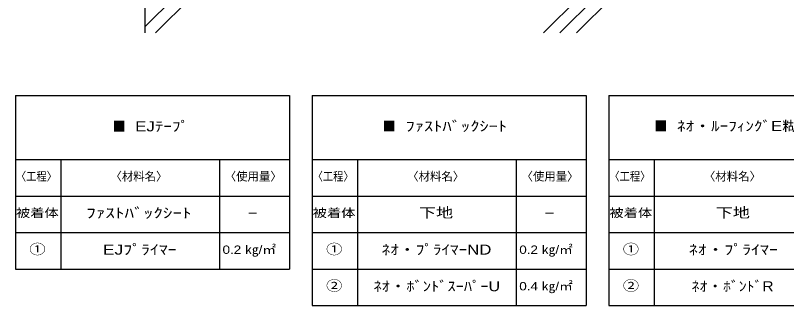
# Model space of a CAD drawing. Units: millimetres, scale not verified. Extents: x -129 to 127, y -93 to 94.
# Drawn here: x -128.8 to 40.1, y -93 to -29.4 of the extents above; entities that cross this region are included whole.
import ezdxf
from ezdxf.enums import TextEntityAlignment as Align

# ---------------------------------------------------------------- set-up
doc = ezdxf.new("R2010")
doc.units = ezdxf.units.MM
doc.header["$LTSCALE"] = 0.1
doc.layers.add('0-0_0', color=134, linetype='Continuous')
doc.layers.add('0-8_Z_O-文字', color=134, linetype='Continuous')
doc.styles.add('HGPｺﾞｼｯｸM', font='')
doc.styles.get('HGPｺﾞｼｯｸM').set_extended_font_data('HGPｺﾞｼｯｸM')

msp = doc.modelspace()

# ---------------------------------------------------------------- linework, layer by layer
at = {"layer": '0-0_0'}
for p, q in [((-100.3603, -33.2282), (-100.3603, 89.1318)), ((-100.3603, -31.8396), (-55.818, 12.7027)), ((-98.1428, -33.2282), (-53.4618, 11.4527)), ((-13.1337, -33.2282), (31.5472, 11.4527)), ((-9.5275, -33.2282), (35.1535, 11.4527)), ((-5.9212, -33.2282), (38.7597, 11.4527))]:
    msp.add_line(p, q, dxfattribs=at)
at = {"layer": '0-8_Z_O-文字'}
for p, q in [((-128.7986, -46.9323), (-68.7986, -46.9323)), ((-128.7986, -46.9323), (-128.7986, -84.9587)), ((-68.7986, -46.9323), (-68.7986, -84.9587)), ((-63.7986, -46.9323), (-3.7986, -46.9323)), ((-63.7986, -46.9323), (-63.7986, -92.9587)), ((-3.7986, -46.9323), (-3.7986, -92.9587)), ((1.2014, -46.9323), (61.6219, -46.9323)), ((1.2014, -46.9323), (1.2014, -92.9587)), ((-128.7986, -60.9587), (-68.7986, -60.9587)), ((-63.7986, -60.9587), (-3.7986, -60.9587)), ((1.2014, -60.9587), (61.6219, -60.9587)), ((-128.7986, -68.9587), (-68.7986, -68.9587)), ((-63.7986, -68.9587), (-3.7986, -68.9587)), ((1.2014, -68.9587), (61.6219, -68.9587)), ((-128.7986, -76.9587), (-68.7986, -76.9587)), ((-63.7986, -76.9587), (-3.7986, -76.9587)), ((1.2014, -76.9587), (61.6219, -76.9587)), ((-128.7986, -84.9587), (-68.7986, -84.9587)), ((-63.7986, -84.9587), (-3.7986, -84.9587)), ((1.2014, -84.9587), (61.6219, -84.9587)), ((-63.7986, -92.9587), (-3.7986, -92.9587)), ((1.2014, -92.9587), (61.6219, -92.9587))]:
    msp.add_line(p, q, dxfattribs=at)
at = {"layer": '0-8_Z_O-文字', "color": 1}
for p, q in [((-118.8694, -60.9587), (-118.8694, -84.9587)), ((-84.1254, -60.9587), (-84.1254, -84.9587)), ((-53.8694, -60.9587), (-53.8694, -92.9587)), ((-19.1254, -60.9587), (-19.1254, -92.9587)), ((11.1306, -60.9587), (11.1306, -92.9587))]:
    msp.add_line(p, q, dxfattribs=at)

# ---------------------------------------------------------------- texts
at = {"layer": '0-8_Z_O-文字', "style": 'HGPｺﾞｼｯｸM'}
for s, height, width, p in [(' EJﾃｰﾌﾟ', 2.199, 1.25, (-103.5803, -55.4455)), (' ﾌｧｽﾄﾊﾞｯｸｼｰﾄ', 2.199, 1.35, (-44.4585, -55.4074)), (' ﾈｵ・ﾙｰﾌｨﾝｸﾞE糊付き', 2.199, 1.25, (15.0716, -55.377)), ('〈工程〉', 1.833, 0.9, (-128.7008, -66.1262)), ('〈工程〉', 1.833, 0.9, (-63.7008, -66.1262)), ('〈工程〉', 1.833, 0.9, (1.2992, -66.1262)), ('被着体', 1.833, 1.25, (-128.6881, -74.1262)), ('ﾌｧｽﾄﾊﾞｯｸｼｰﾄ', 2.199, 1.4, (-113.2994, -74.4207)), ('被着体', 1.833, 1.25, (-63.6881, -74.1262)), ('下地', 2.199, 1.25, (-40.4111, -74.3521)), ('被着体', 1.833, 1.25, (1.3119, -74.1262)), ('下地', 2.199, 1.25, (24.5889, -74.3521)), ('①', 2.199, 1.2, (-125.768, -82.3597)), ('EJﾌﾟﾗｲﾏｰ', 2.199, 1.3, (-109.6446, -82.4511)), ('①', 2.199, 1.2, (-60.768, -82.3597)), ('ﾈｵ・ﾌﾟﾗｲﾏｰND', 2.199, 1.25, (-48.5964, -82.4511)), ('①', 2.199, 1.2, (4.232, -82.3597)), ('ﾈｵ・ﾌﾟﾗｲﾏｰ', 2.199, 1.3, (18.7031, -82.4511)), ('0.2 ㎏/㎡', 1.833, 1.2, (-83.429, -82.177)), ('0.2 ㎏/㎡', 1.833, 1.2, (-18.429, -82.177)), ('②', 2.199, 1.2, (-60.768, -90.3597)), ('ﾈｵ・ﾎﾞﾝﾄﾞｽｰﾊﾟｰU', 2.199, 1.2, (-50.3705, -90.4739)), ('0.4 ㎏/㎡', 1.833, 1.2, (-18.429, -90.177)), ('②', 2.199, 1.2, (4.232, -90.3597)), ('ﾈｵ・ﾎﾞﾝﾄﾞR', 2.199, 1.15, (19.3046, -90.4739))]:
    msp.add_text(s, height=height, dxfattribs=dict(at, width=width)).set_placement(p, align=Align.BOTTOM_LEFT)
at = {"layer": '0-8_Z_O-文字', "color": 11, "style": 'HGPｺﾞｼｯｸM', "width": 0.95}
msp.add_text('■', height=2.199, dxfattribs=at).set_placement((-107.4788, -55.4455), align=Align.BOTTOM_LEFT)
at = {"layer": '0-8_Z_O-文字', "color": 161, "style": 'HGPｺﾞｼｯｸM', "width": 0.95}
msp.add_text('■', height=2.199, dxfattribs=at).set_placement((-48.357, -55.4074), align=Align.BOTTOM_LEFT)
at = {"layer": '0-8_Z_O-文字', "color": 3, "style": 'HGPｺﾞｼｯｸM', "width": 0.95}
msp.add_text('■', height=2.199, dxfattribs=at).set_placement((11.1731, -55.377), align=Align.BOTTOM_LEFT)
at = {"layer": '0-8_Z_O-文字', "style": 'HGPｺﾞｼｯｸM'}
for s, p in [('〈材料名〉', (-107.9885, -66.1262)), ('〈使用量〉', (-82.9531, -66.1262)), ('〈材料名〉', (-42.9885, -66.1262)), ('〈使用量〉', (-17.9531, -66.1262)), ('〈材料名〉', (22.0115, -66.1262)), ('－', (-78.08, -74.2087)), ('－', (-13.08, -74.2087))]:
    msp.add_text(s, height=1.833, dxfattribs=at).set_placement(p, align=Align.BOTTOM_LEFT)

doc.saveas('drawing.dxf')
